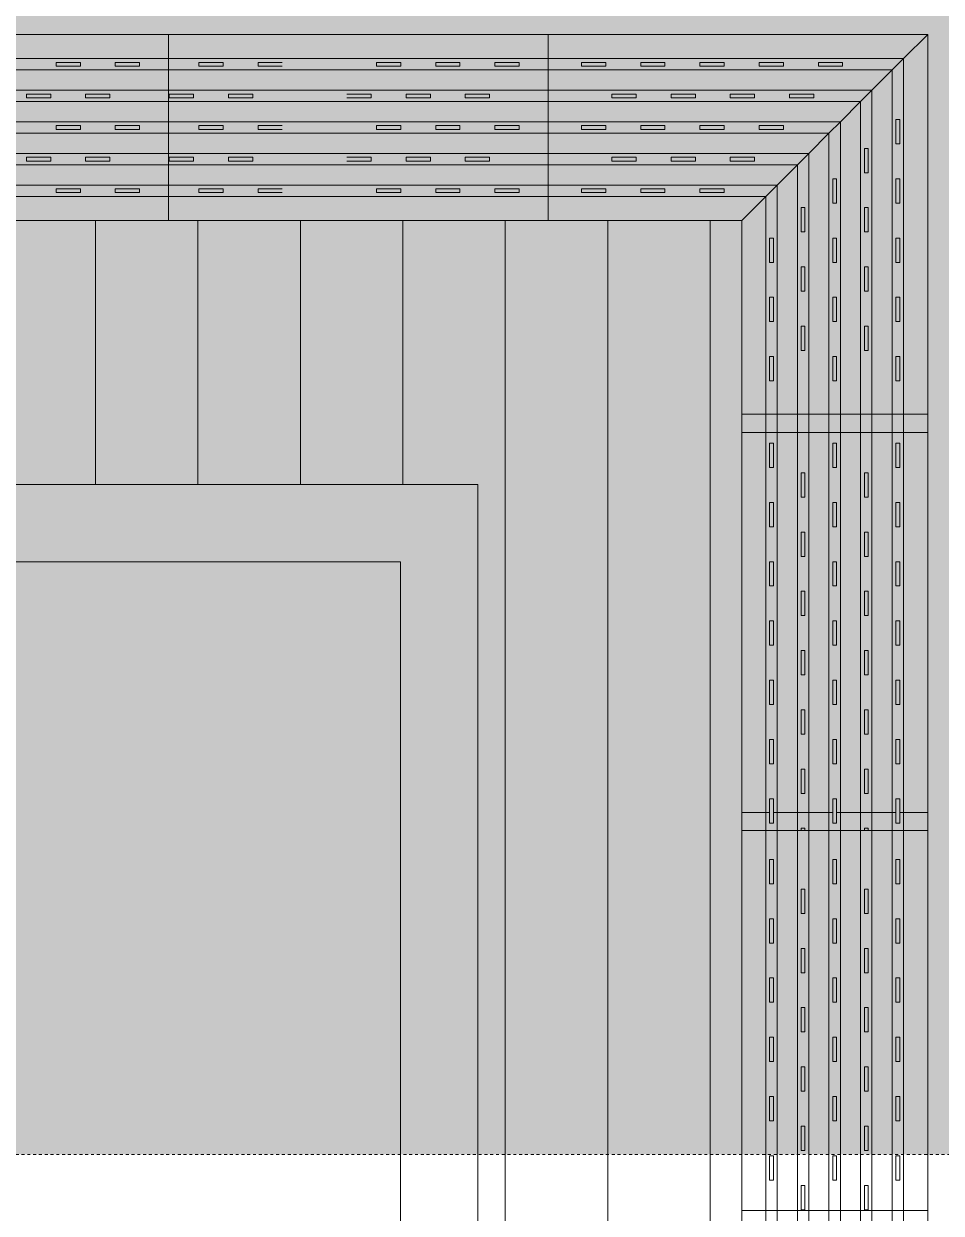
# Model space of a CAD drawing. Header units: inches. Extents: x 437 to 8681, y 26 to 3302.
# Drawn here: x 1688.1 to 1735.7, y 1129.1 to 1190.7 of the extents above; entities that cross this region are included whole.
import ezdxf

# ---------------------------------------------------------------- set-up
doc = ezdxf.new("R2010")
doc.units = ezdxf.units.IN
doc.header["$MEASUREMENT"] = 0
doc.linetypes.add('Dash', pattern=[0.6, 0.3, -0.3])
doc.layers.add('PLANTA BLANCA', color=7, linetype='Continuous', lineweight=0)
doc.layers.add('TEXTURE', color=8, linetype='Continuous', lineweight=0)

msp = doc.modelspace()

# ---------------------------------------------------------------- hatches: boundary and pattern name
at = {"layer": 'TEXTURE', "linetype": 'Continuous'}
h = msp.add_hatch(dxfattribs=at)
h.set_pattern_fill('AR-SAND', color=8, scale=10)
h.set_pattern_definition([(37.5, (-15110.019, -3326.685), (-0.629934, 19.268238), [0, -15.2, 0, -17, 0, -16.25]), (7.5, (-15110.02, -3326.685), (17.697767, 28.22146), [0, -8.2, 0, -13.7, 0, -5.25]), (327.5, (-15122.319, -3326.685), (31.141419, 0.05659), [0, -5, 0, -18, 0, -23.5]), (317.5, (-15122.32, -3326.685), (30.061266, 8.776756), [0, -2.5, 0, -11.8, 0, -13.5])])
h.paths.add_polyline_path([(1641.22944, 1761.86683), (1299.22944, 1761.86683), (1299.22944, 1887.59292), (1059.22944, 1887.59292), (1059.22944, 925.86683), (1363.22944, 925.86683), (1363.22944, 1307.86683), (1641.22944, 1307.86683), (1821.50336, 1307.86683), (1821.50336, 1168.15326), (1945.22944, 1168.15932), (1945.22944, 2144.12355), (1641.22944, 2144.12355)])
h.paths.add_polyline_path([(1363.22944, 1307.86683), (1399.22944, 1307.86683), (1399.22944, 925.86683), (1363.22944, 925.86683)], flags=17)
h.paths.add_polyline_path([(1593.22944, 1307.86683), (1653.22944, 1307.86683), (1653.22944, 1271.86683), (1821.50336, 1271.86683), (1821.50336, 1168.15326), (1945.22944, 1168.15932), (1945.22944, 1132.15326), (1593.22944, 1132.15326)], flags=17)
h = msp.add_hatch(dxfattribs=at)
h.set_pattern_fill('ANSI31', color=9, scale=42.5, angle=225)
h.set_pattern_definition([(270, (-8710.0197, -3326.6847), (5.3125, -9e-16), [])])
h.paths.add_polyline_path([(1445.99449, 781.1818), (1711.67953, 781.1818), (1711.67953, 790.86683), (1445.99449, 790.86683)])
h.paths.add_polyline_path([(1459.67953, 790.86683), (1445.99449, 790.86683), (1445.99449, 1180.55187), (1459.67953, 1180.55187)])
h.paths.add_polyline_path([(1711.67953, 1180.55187), (1725.36457, 1180.55187), (1725.36457, 781.1818), (1711.67953, 781.1818)])
h.paths.add_polyline_path([(1459.67953, 1180.55187), (1711.67953, 1180.55187), (1711.67953, 1166.86683), (1459.67953, 1166.86683)])

# ---------------------------------------------------------------- linework, layer by layer
at = {"layer": 'PLANTA BLANCA', "lineweight": 0}
for p, q in [((1675.95512, 1190.19754), (1695.64016, 1190.19754)), ((1695.64016, 1188.94557), (1695.64016, 1190.19754)), ((1695.64016, 1190.19754), (1715.3252, 1190.19754)), ((1695.64016, 1190.19754), (1695.64016, 1188.94557)), ((1715.3252, 1188.94557), (1715.3252, 1190.19754)), ((1715.3252, 1190.19754), (1735.01024, 1190.19754)), ((1735.01024, 1190.19754), (1735.01024, 771.53613)), ((1735.01024, 1190.19754), (1735.01024, 1170.5125)), ((1695.64016, 1188.94557), (1675.95512, 1188.94557)), ((1689.81339, 1188.55187), (1689.81339, 1188.74872)), ((1689.81339, 1188.74872), (1691.07323, 1188.74872)), ((1691.07323, 1188.55187), (1689.81339, 1188.55187)), ((1691.07323, 1188.74872), (1691.07323, 1188.55187)), ((1692.88425, 1188.55187), (1692.88425, 1188.74872)), ((1692.88425, 1188.74872), (1694.1441, 1188.74872)), ((1694.1441, 1188.55187), (1692.88425, 1188.55187)), ((1694.1441, 1188.74872), (1694.1441, 1188.55187)), ((1695.64016, 1188.35502), (1695.64016, 1188.94557)), ((1715.3252, 1188.94557), (1695.64016, 1188.94557)), ((1695.64016, 1188.94557), (1695.64016, 1188.35502)), ((1697.21496, 1188.55187), (1697.21496, 1188.74872)), ((1697.21496, 1188.74872), (1698.4748, 1188.74872)), ((1698.4748, 1188.55187), (1697.21496, 1188.55187)), ((1698.4748, 1188.74872), (1698.4748, 1188.55187)), ((1700.28583, 1188.55187), (1700.28583, 1188.74872)), ((1700.28583, 1188.74872), (1701.54567, 1188.74872)), ((1701.54567, 1188.55187), (1700.28583, 1188.55187)), ((1706.42756, 1188.55187), (1706.42756, 1188.74872)), ((1706.42756, 1188.74872), (1707.6874, 1188.74872)), ((1707.6874, 1188.55187), (1706.42756, 1188.55187)), ((1707.6874, 1188.74872), (1707.6874, 1188.55187)), ((1709.49843, 1188.55187), (1709.49843, 1188.74872)), ((1709.49843, 1188.74872), (1710.75827, 1188.74872)), ((1710.75827, 1188.55187), (1709.49843, 1188.55187)), ((1710.75827, 1188.74872), (1710.75827, 1188.55187)), ((1712.56929, 1188.55187), (1712.56929, 1188.74872)), ((1712.56929, 1188.74872), (1713.82913, 1188.74872)), ((1713.82913, 1188.55187), (1712.56929, 1188.55187)), ((1713.82913, 1188.74872), (1713.82913, 1188.55187)), ((1715.3252, 1188.35502), (1715.3252, 1188.94557)), ((1733.75827, 1188.94557), (1715.3252, 1188.94557)), ((1717.05748, 1188.74872), (1718.31732, 1188.74872)), ((1717.05748, 1188.55187), (1717.05748, 1188.74872)), ((1718.31732, 1188.55187), (1717.05748, 1188.55187)), ((1718.31732, 1188.74872), (1718.31732, 1188.55187)), ((1720.12835, 1188.74872), (1721.38819, 1188.74872)), ((1720.12835, 1188.55187), (1720.12835, 1188.74872)), ((1721.38819, 1188.55187), (1720.12835, 1188.55187)), ((1721.38819, 1188.74872), (1721.38819, 1188.55187)), ((1723.19921, 1188.74872), (1724.45906, 1188.74872)), ((1723.19921, 1188.55187), (1723.19921, 1188.74872)), ((1724.45906, 1188.55187), (1723.19921, 1188.55187)), ((1724.45906, 1188.74872), (1724.45906, 1188.55187)), ((1726.27008, 1188.74872), (1727.52992, 1188.74872)), ((1726.27008, 1188.55187), (1726.27008, 1188.74872)), ((1727.52992, 1188.55187), (1726.27008, 1188.55187)), ((1727.52992, 1188.74872), (1727.52992, 1188.55187)), ((1729.34095, 1188.74872), (1730.60079, 1188.74872)), ((1729.34095, 1188.55187), (1729.34095, 1188.74872)), ((1730.60079, 1188.55187), (1729.34095, 1188.55187)), ((1730.60079, 1188.74872), (1730.60079, 1188.55187)), ((1733.75827, 1188.94557), (1733.75827, 1170.5125)), ((1695.64016, 1188.35502), (1675.95512, 1188.35502)), ((1695.64016, 1187.30778), (1695.64016, 1188.35502)), ((1715.3252, 1188.35502), (1695.64016, 1188.35502)), ((1695.64016, 1188.35502), (1695.64016, 1187.30778)), ((1715.3252, 1187.30778), (1715.3252, 1188.35502)), ((1733.16772, 1188.35502), (1715.3252, 1188.35502)), ((1733.16772, 1170.5125), (1733.16772, 1188.35502)), ((1695.64016, 1187.30778), (1675.95512, 1187.30778)), ((1695.64016, 1186.71723), (1695.64016, 1187.30778)), ((1715.3252, 1187.30778), (1695.64016, 1187.30778)), ((1695.64016, 1187.30778), (1695.64016, 1186.71723)), ((1715.3252, 1186.71723), (1715.3252, 1187.30778)), ((1732.12047, 1187.30778), (1715.3252, 1187.30778)), ((1732.12047, 1187.30778), (1732.12047, 1170.5125)), ((1695.64016, 1186.71723), (1675.95512, 1186.71723)), ((1688.27795, 1186.91408), (1688.27795, 1187.11093)), ((1688.27795, 1187.11093), (1689.5378, 1187.11093)), ((1689.5378, 1186.91408), (1688.27795, 1186.91408)), ((1689.5378, 1187.11093), (1689.5378, 1186.91408)), ((1691.34882, 1186.91408), (1691.34882, 1187.11093)), ((1691.34882, 1187.11093), (1692.60866, 1187.11093)), ((1692.60866, 1186.91408), (1691.34882, 1186.91408)), ((1692.60866, 1187.11093), (1692.60866, 1186.91408)), ((1695.64016, 1185.66998), (1695.64016, 1186.71723)), ((1715.3252, 1186.71723), (1695.64016, 1186.71723)), ((1695.64016, 1186.71723), (1695.64016, 1185.66998)), ((1695.67953, 1186.91408), (1695.67953, 1187.11093)), ((1695.67953, 1187.11093), (1696.93937, 1187.11093)), ((1696.93937, 1186.91408), (1695.67953, 1186.91408)), ((1696.93937, 1187.11093), (1696.93937, 1186.91408)), ((1698.75039, 1186.91408), (1698.75039, 1187.11093)), ((1698.75039, 1187.11093), (1700.01024, 1187.11093)), ((1700.01024, 1186.91408), (1698.75039, 1186.91408)), ((1700.01024, 1187.11093), (1700.01024, 1186.91408)), ((1704.89213, 1187.11093), (1706.15197, 1187.11093)), ((1706.15197, 1186.91408), (1704.89213, 1186.91408)), ((1706.15197, 1187.11093), (1706.15197, 1186.91408)), ((1707.96299, 1186.91408), (1707.96299, 1187.11093)), ((1707.96299, 1187.11093), (1709.22284, 1187.11093)), ((1709.22284, 1186.91408), (1707.96299, 1186.91408)), ((1709.22284, 1187.11093), (1709.22284, 1186.91408)), ((1711.03386, 1186.91408), (1711.03386, 1187.11093)), ((1711.03386, 1187.11093), (1712.2937, 1187.11093)), ((1712.2937, 1186.91408), (1711.03386, 1186.91408)), ((1712.2937, 1187.11093), (1712.2937, 1186.91408)), ((1715.3252, 1185.66998), (1715.3252, 1186.71723)), ((1731.52992, 1186.71723), (1715.3252, 1186.71723)), ((1718.63228, 1187.11093), (1719.89213, 1187.11093)), ((1718.63228, 1186.91408), (1718.63228, 1187.11093)), ((1719.89213, 1186.91408), (1718.63228, 1186.91408)), ((1719.89213, 1187.11093), (1719.89213, 1186.91408)), ((1721.70315, 1187.11093), (1722.96299, 1187.11093)), ((1721.70315, 1186.91408), (1721.70315, 1187.11093)), ((1722.96299, 1186.91408), (1721.70315, 1186.91408)), ((1722.96299, 1187.11093), (1722.96299, 1186.91408)), ((1724.77402, 1187.11093), (1726.03386, 1187.11093)), ((1724.77402, 1186.91408), (1724.77402, 1187.11093)), ((1726.03386, 1186.91408), (1724.77402, 1186.91408)), ((1726.03386, 1187.11093), (1726.03386, 1186.91408)), ((1727.84488, 1187.11093), (1729.10473, 1187.11093)), ((1727.84488, 1186.91408), (1727.84488, 1187.11093)), ((1729.10473, 1186.91408), (1727.84488, 1186.91408)), ((1729.10473, 1187.11093), (1729.10473, 1186.91408)), ((1731.52992, 1170.5125), (1731.52992, 1186.71723)), ((1695.64016, 1185.66998), (1675.95512, 1185.66998)), ((1689.81339, 1185.27628), (1689.81339, 1185.47313)), ((1689.81339, 1185.47313), (1691.07323, 1185.47313)), ((1691.07323, 1185.47313), (1691.07323, 1185.27628)), ((1692.88425, 1185.27628), (1692.88425, 1185.47313)), ((1692.88425, 1185.47313), (1694.1441, 1185.47313)), ((1694.1441, 1185.47313), (1694.1441, 1185.27628)), ((1695.64016, 1185.07943), (1695.64016, 1185.66998)), ((1715.3252, 1185.66998), (1695.64016, 1185.66998)), ((1695.64016, 1185.66998), (1695.64016, 1185.07943)), ((1697.21496, 1185.27628), (1697.21496, 1185.47313)), ((1697.21496, 1185.47313), (1698.4748, 1185.47313)), ((1698.4748, 1185.47313), (1698.4748, 1185.27628)), ((1700.28583, 1185.27628), (1700.28583, 1185.47313)), ((1700.28583, 1185.47313), (1701.54567, 1185.47313)), ((1706.42756, 1185.27628), (1706.42756, 1185.47313)), ((1706.42756, 1185.47313), (1707.6874, 1185.47313)), ((1707.6874, 1185.47313), (1707.6874, 1185.27628)), ((1709.49843, 1185.27628), (1709.49843, 1185.47313)), ((1709.49843, 1185.47313), (1710.75827, 1185.47313)), ((1710.75827, 1185.47313), (1710.75827, 1185.27628)), ((1712.56929, 1185.27628), (1712.56929, 1185.47313)), ((1712.56929, 1185.47313), (1713.82913, 1185.47313)), ((1713.82913, 1185.47313), (1713.82913, 1185.27628)), ((1715.3252, 1185.07943), (1715.3252, 1185.66998)), ((1730.48268, 1185.66998), (1715.3252, 1185.66998)), ((1717.05748, 1185.47313), (1718.31732, 1185.47313)), ((1717.05748, 1185.27628), (1717.05748, 1185.47313)), ((1718.31732, 1185.47313), (1718.31732, 1185.27628)), ((1720.12835, 1185.47313), (1721.38819, 1185.47313)), ((1720.12835, 1185.27628), (1720.12835, 1185.47313)), ((1721.38819, 1185.47313), (1721.38819, 1185.27628)), ((1723.19921, 1185.47313), (1724.45906, 1185.47313)), ((1723.19921, 1185.27628), (1723.19921, 1185.47313)), ((1724.45906, 1185.47313), (1724.45906, 1185.27628)), ((1726.27008, 1185.47313), (1727.52992, 1185.47313)), ((1726.27008, 1185.27628), (1726.27008, 1185.47313)), ((1727.52992, 1185.47313), (1727.52992, 1185.27628)), ((1730.48268, 1185.66998), (1730.48268, 1170.5125)), ((1733.36457, 1185.78809), (1733.56142, 1185.78809)), ((1733.36457, 1184.52825), (1733.36457, 1185.78809)), ((1733.56142, 1185.78809), (1733.56142, 1184.52825)), ((1695.64016, 1185.07943), (1675.95512, 1185.07943)), ((1691.07323, 1185.27628), (1689.81339, 1185.27628)), ((1694.1441, 1185.27628), (1692.88425, 1185.27628)), ((1695.64016, 1184.03219), (1695.64016, 1185.07943)), ((1715.3252, 1185.07943), (1695.64016, 1185.07943)), ((1695.64016, 1185.07943), (1695.64016, 1184.03219)), ((1698.4748, 1185.27628), (1697.21496, 1185.27628)), ((1701.54567, 1185.27628), (1700.28583, 1185.27628)), ((1707.6874, 1185.27628), (1706.42756, 1185.27628)), ((1710.75827, 1185.27628), (1709.49843, 1185.27628)), ((1713.82913, 1185.27628), (1712.56929, 1185.27628)), ((1715.3252, 1184.03219), (1715.3252, 1185.07943)), ((1729.89213, 1185.07943), (1715.3252, 1185.07943)), ((1718.31732, 1185.27628), (1717.05748, 1185.27628)), ((1721.38819, 1185.27628), (1720.12835, 1185.27628)), ((1724.45906, 1185.27628), (1723.19921, 1185.27628)), ((1727.52992, 1185.27628), (1726.27008, 1185.27628)), ((1729.89213, 1170.5125), (1729.89213, 1185.07943)), ((1731.72677, 1184.29203), (1731.92362, 1184.29203)), ((1731.72677, 1183.03219), (1731.72677, 1184.29203)), ((1731.92362, 1184.29203), (1731.92362, 1183.03219)), ((1733.56142, 1184.52825), (1733.36457, 1184.52825)), ((1695.64016, 1184.03219), (1675.95512, 1184.03219)), ((1688.27795, 1183.63849), (1688.27795, 1183.83534)), ((1688.27795, 1183.83534), (1689.5378, 1183.83534)), ((1689.5378, 1183.63849), (1688.27795, 1183.63849)), ((1689.5378, 1183.83534), (1689.5378, 1183.63849)), ((1691.34882, 1183.63849), (1691.34882, 1183.83534)), ((1691.34882, 1183.83534), (1692.60866, 1183.83534)), ((1692.60866, 1183.63849), (1691.34882, 1183.63849)), ((1692.60866, 1183.83534), (1692.60866, 1183.63849)), ((1695.64016, 1183.44164), (1695.64016, 1184.03219)), ((1715.3252, 1184.03219), (1695.64016, 1184.03219)), ((1695.64016, 1184.03219), (1695.64016, 1183.44164)), ((1695.67953, 1183.63849), (1695.67953, 1183.83534)), ((1695.67953, 1183.83534), (1696.93937, 1183.83534)), ((1696.93937, 1183.63849), (1695.67953, 1183.63849)), ((1696.93937, 1183.83534), (1696.93937, 1183.63849)), ((1698.75039, 1183.63849), (1698.75039, 1183.83534)), ((1698.75039, 1183.83534), (1700.01024, 1183.83534)), ((1700.01024, 1183.63849), (1698.75039, 1183.63849)), ((1700.01024, 1183.83534), (1700.01024, 1183.63849)), ((1704.89213, 1183.83534), (1706.15197, 1183.83534)), ((1706.15197, 1183.63849), (1704.89213, 1183.63849)), ((1706.15197, 1183.83534), (1706.15197, 1183.63849)), ((1707.96299, 1183.63849), (1707.96299, 1183.83534)), ((1707.96299, 1183.83534), (1709.22284, 1183.83534)), ((1709.22284, 1183.63849), (1707.96299, 1183.63849)), ((1709.22284, 1183.83534), (1709.22284, 1183.63849)), ((1711.03386, 1183.63849), (1711.03386, 1183.83534)), ((1711.03386, 1183.83534), (1712.2937, 1183.83534)), ((1712.2937, 1183.63849), (1711.03386, 1183.63849)), ((1712.2937, 1183.83534), (1712.2937, 1183.63849)), ((1715.3252, 1183.44164), (1715.3252, 1184.03219)), ((1728.84488, 1184.03219), (1715.3252, 1184.03219)), ((1718.63228, 1183.83534), (1719.89213, 1183.83534)), ((1718.63228, 1183.63849), (1718.63228, 1183.83534)), ((1719.89213, 1183.63849), (1718.63228, 1183.63849)), ((1719.89213, 1183.83534), (1719.89213, 1183.63849)), ((1721.70315, 1183.83534), (1722.96299, 1183.83534)), ((1721.70315, 1183.63849), (1721.70315, 1183.83534)), ((1722.96299, 1183.63849), (1721.70315, 1183.63849)), ((1722.96299, 1183.83534), (1722.96299, 1183.63849)), ((1724.77402, 1183.83534), (1726.03386, 1183.83534)), ((1724.77402, 1183.63849), (1724.77402, 1183.83534)), ((1726.03386, 1183.63849), (1724.77402, 1183.63849)), ((1726.03386, 1183.83534), (1726.03386, 1183.63849)), ((1728.84488, 1184.03219), (1728.84488, 1170.5125)), ((1695.64016, 1183.44164), (1675.95512, 1183.44164)), ((1695.64016, 1182.39439), (1695.64016, 1183.44164)), ((1715.3252, 1183.44164), (1695.64016, 1183.44164)), ((1695.64016, 1183.44164), (1695.64016, 1182.39439)), ((1715.3252, 1182.39439), (1715.3252, 1183.44164)), ((1728.25433, 1183.44164), (1715.3252, 1183.44164)), ((1728.25433, 1170.5125), (1728.25433, 1183.44164)), ((1731.92362, 1183.03219), (1731.72677, 1183.03219)), ((1695.64016, 1182.39439), (1675.95512, 1182.39439)), ((1695.64016, 1181.80384), (1695.64016, 1182.39439)), ((1715.3252, 1182.39439), (1695.64016, 1182.39439)), ((1695.64016, 1182.39439), (1695.64016, 1181.80384)), ((1715.3252, 1181.80384), (1715.3252, 1182.39439)), ((1727.20709, 1182.39439), (1715.3252, 1182.39439)), ((1727.20709, 1182.39439), (1727.20709, 1170.5125)), ((1730.08898, 1182.71723), (1730.28583, 1182.71723)), ((1730.08898, 1181.45739), (1730.08898, 1182.71723)), ((1730.28583, 1182.71723), (1730.28583, 1181.45739)), ((1733.36457, 1182.71723), (1733.56142, 1182.71723)), ((1733.36457, 1181.45739), (1733.36457, 1182.71723)), ((1733.56142, 1182.71723), (1733.56142, 1181.45739)), ((1695.64016, 1181.80384), (1675.95512, 1181.80384)), ((1689.81339, 1182.00069), (1689.81339, 1182.19754)), ((1689.81339, 1182.19754), (1691.07323, 1182.19754)), ((1691.07323, 1182.00069), (1689.81339, 1182.00069)), ((1691.07323, 1182.19754), (1691.07323, 1182.00069)), ((1692.88425, 1182.00069), (1692.88425, 1182.19754)), ((1692.88425, 1182.19754), (1694.1441, 1182.19754)), ((1694.1441, 1182.00069), (1692.88425, 1182.00069)), ((1694.1441, 1182.19754), (1694.1441, 1182.00069)), ((1695.64016, 1180.55187), (1695.64016, 1181.80384)), ((1715.3252, 1181.80384), (1695.64016, 1181.80384)), ((1695.64016, 1181.80384), (1695.64016, 1180.55187)), ((1697.21496, 1182.00069), (1697.21496, 1182.19754)), ((1697.21496, 1182.19754), (1698.4748, 1182.19754)), ((1698.4748, 1182.00069), (1697.21496, 1182.00069)), ((1698.4748, 1182.19754), (1698.4748, 1182.00069)), ((1700.28583, 1182.00069), (1700.28583, 1182.19754)), ((1700.28583, 1182.19754), (1701.54567, 1182.19754)), ((1701.54567, 1182.00069), (1700.28583, 1182.00069)), ((1706.42756, 1182.00069), (1706.42756, 1182.19754)), ((1706.42756, 1182.19754), (1707.6874, 1182.19754)), ((1707.6874, 1182.00069), (1706.42756, 1182.00069)), ((1707.6874, 1182.19754), (1707.6874, 1182.00069)), ((1709.49843, 1182.00069), (1709.49843, 1182.19754)), ((1709.49843, 1182.19754), (1710.75827, 1182.19754)), ((1710.75827, 1182.00069), (1709.49843, 1182.00069)), ((1710.75827, 1182.19754), (1710.75827, 1182.00069)), ((1712.56929, 1182.00069), (1712.56929, 1182.19754)), ((1712.56929, 1182.19754), (1713.82913, 1182.19754)), ((1713.82913, 1182.00069), (1712.56929, 1182.00069)), ((1713.82913, 1182.19754), (1713.82913, 1182.00069)), ((1715.3252, 1180.55187), (1715.3252, 1181.80384)), ((1726.61654, 1181.80384), (1715.3252, 1181.80384)), ((1717.05748, 1182.19754), (1718.31732, 1182.19754)), ((1717.05748, 1182.00069), (1717.05748, 1182.19754)), ((1718.31732, 1182.00069), (1717.05748, 1182.00069)), ((1718.31732, 1182.19754), (1718.31732, 1182.00069)), ((1720.12835, 1182.19754), (1721.38819, 1182.19754)), ((1720.12835, 1182.00069), (1720.12835, 1182.19754)), ((1721.38819, 1182.00069), (1720.12835, 1182.00069)), ((1721.38819, 1182.19754), (1721.38819, 1182.00069)), ((1723.19921, 1182.19754), (1724.45906, 1182.19754)), ((1723.19921, 1182.00069), (1723.19921, 1182.19754)), ((1724.45906, 1182.00069), (1723.19921, 1182.00069)), ((1724.45906, 1182.19754), (1724.45906, 1182.00069)), ((1726.61654, 1170.5125), (1726.61654, 1181.80384)), ((1728.45118, 1181.22117), (1728.64803, 1181.22117)), ((1728.45118, 1179.96132), (1728.45118, 1181.22117)), ((1728.64803, 1181.22117), (1728.64803, 1179.96132)), ((1730.28583, 1181.45739), (1730.08898, 1181.45739)), ((1731.72677, 1181.22117), (1731.92362, 1181.22117)), ((1731.72677, 1179.96132), (1731.72677, 1181.22117)), ((1731.92362, 1181.22117), (1731.92362, 1179.96132)), ((1733.56142, 1181.45739), (1733.36457, 1181.45739)), ((1695.64016, 1180.55187), (1675.95512, 1180.55187)), ((1715.3252, 1180.55187), (1695.64016, 1180.55187)), ((1725.36457, 1180.55187), (1715.3252, 1180.55187)), ((1725.36457, 781.1818), (1725.36457, 1180.55187)), ((1725.36457, 1180.55187), (1725.36457, 1170.5125)), ((1728.64803, 1179.96132), (1728.45118, 1179.96132)), ((1731.92362, 1179.96132), (1731.72677, 1179.96132)), ((1726.81339, 1179.64636), (1727.01024, 1179.64636)), ((1726.81339, 1178.38652), (1726.81339, 1179.64636)), ((1727.01024, 1179.64636), (1727.01024, 1178.38652)), ((1730.08898, 1179.64636), (1730.28583, 1179.64636)), ((1730.08898, 1178.38652), (1730.08898, 1179.64636)), ((1730.28583, 1179.64636), (1730.28583, 1178.38652)), ((1733.36457, 1179.64636), (1733.56142, 1179.64636)), ((1733.36457, 1178.38652), (1733.36457, 1179.64636)), ((1733.56142, 1179.64636), (1733.56142, 1178.38652)), ((1727.01024, 1178.38652), (1726.81339, 1178.38652)), ((1728.45118, 1178.1503), (1728.64803, 1178.1503)), ((1728.45118, 1176.89046), (1728.45118, 1178.1503)), ((1728.64803, 1178.1503), (1728.64803, 1176.89046)), ((1730.28583, 1178.38652), (1730.08898, 1178.38652)), ((1731.72677, 1178.1503), (1731.92362, 1178.1503)), ((1731.72677, 1176.89046), (1731.72677, 1178.1503)), ((1731.92362, 1178.1503), (1731.92362, 1176.89046)), ((1733.56142, 1178.38652), (1733.36457, 1178.38652)), ((1728.64803, 1176.89046), (1728.45118, 1176.89046)), ((1731.92362, 1176.89046), (1731.72677, 1176.89046)), ((1726.81339, 1176.5755), (1727.01024, 1176.5755)), ((1726.81339, 1175.31565), (1726.81339, 1176.5755)), ((1727.01024, 1176.5755), (1727.01024, 1175.31565)), ((1730.08898, 1176.5755), (1730.28583, 1176.5755)), ((1730.08898, 1175.31565), (1730.08898, 1176.5755)), ((1730.28583, 1176.5755), (1730.28583, 1175.31565)), ((1733.36457, 1176.5755), (1733.56142, 1176.5755)), ((1733.36457, 1175.31565), (1733.36457, 1176.5755)), ((1733.56142, 1176.5755), (1733.56142, 1175.31565)), ((1727.01024, 1175.31565), (1726.81339, 1175.31565)), ((1728.45118, 1175.07943), (1728.64803, 1175.07943)), ((1728.45118, 1173.81959), (1728.45118, 1175.07943)), ((1728.64803, 1175.07943), (1728.64803, 1173.81959)), ((1730.28583, 1175.31565), (1730.08898, 1175.31565)), ((1731.72677, 1175.07943), (1731.92362, 1175.07943)), ((1731.72677, 1173.81959), (1731.72677, 1175.07943)), ((1731.92362, 1175.07943), (1731.92362, 1173.81959)), ((1733.56142, 1175.31565), (1733.36457, 1175.31565)), ((1728.64803, 1173.81959), (1728.45118, 1173.81959)), ((1731.92362, 1173.81959), (1731.72677, 1173.81959)), ((1726.81339, 1173.50463), (1727.01024, 1173.50463)), ((1726.81339, 1172.24479), (1726.81339, 1173.50463)), ((1727.01024, 1173.50463), (1727.01024, 1172.24479)), ((1730.08898, 1173.50463), (1730.28583, 1173.50463)), ((1730.08898, 1172.24479), (1730.08898, 1173.50463)), ((1730.28583, 1173.50463), (1730.28583, 1172.24479)), ((1733.36457, 1173.50463), (1733.56142, 1173.50463)), ((1733.36457, 1172.24479), (1733.36457, 1173.50463)), ((1733.56142, 1173.50463), (1733.56142, 1172.24479)), ((1727.01024, 1172.24479), (1726.81339, 1172.24479)), ((1730.28583, 1172.24479), (1730.08898, 1172.24479)), ((1733.56142, 1172.24479), (1733.36457, 1172.24479)), ((1726.61654, 1170.5125), (1725.36457, 1170.5125)), ((1725.36457, 1170.5125), (1726.61654, 1170.5125)), ((1725.36457, 1148.9377), (1725.36457, 1170.5125)), ((1727.20709, 1170.5125), (1726.61654, 1170.5125)), ((1726.61654, 1170.5125), (1727.20709, 1170.5125)), ((1726.61654, 1170.5125), (1726.61654, 1148.9377)), ((1728.25433, 1170.5125), (1727.20709, 1170.5125)), ((1727.20709, 1170.5125), (1728.25433, 1170.5125)), ((1727.20709, 1170.5125), (1727.20709, 1148.9377)), ((1728.84488, 1170.5125), (1728.25433, 1170.5125)), ((1728.25433, 1170.5125), (1728.84488, 1170.5125)), ((1728.25433, 1170.5125), (1728.25433, 1148.9377)), ((1729.89213, 1170.5125), (1728.84488, 1170.5125)), ((1728.84488, 1170.5125), (1729.89213, 1170.5125)), ((1728.84488, 1170.5125), (1728.84488, 1148.9377)), ((1730.48268, 1170.5125), (1729.89213, 1170.5125)), ((1729.89213, 1170.5125), (1730.48268, 1170.5125)), ((1729.89213, 1170.5125), (1729.89213, 1148.9377)), ((1731.52992, 1170.5125), (1730.48268, 1170.5125)), ((1730.48268, 1170.5125), (1731.52992, 1170.5125)), ((1730.48268, 1170.5125), (1730.48268, 1148.9377)), ((1732.12047, 1170.5125), (1731.52992, 1170.5125)), ((1731.52992, 1170.5125), (1732.12047, 1170.5125)), ((1731.52992, 1170.5125), (1731.52992, 1148.9377)), ((1733.16772, 1170.5125), (1732.12047, 1170.5125)), ((1732.12047, 1170.5125), (1733.16772, 1170.5125)), ((1732.12047, 1170.5125), (1732.12047, 1148.9377)), ((1733.75827, 1170.5125), (1733.16772, 1170.5125)), ((1733.16772, 1170.5125), (1733.75827, 1170.5125)), ((1733.16772, 1170.5125), (1733.16772, 1148.9377)), ((1735.01024, 1170.5125), (1733.75827, 1170.5125)), ((1733.75827, 1170.5125), (1735.01024, 1170.5125)), ((1733.75827, 1170.5125), (1733.75827, 1148.9377)), ((1735.01024, 1170.5125), (1735.01024, 1148.9377)), ((1726.81339, 1167.7566), (1726.81339, 1169.01644)), ((1726.81339, 1169.01644), (1727.01024, 1169.01644)), ((1727.01024, 1169.01644), (1727.01024, 1167.7566)), ((1730.08898, 1167.7566), (1730.08898, 1169.01644)), ((1730.08898, 1169.01644), (1730.28583, 1169.01644)), ((1730.28583, 1169.01644), (1730.28583, 1167.7566)), ((1733.36457, 1167.7566), (1733.36457, 1169.01644)), ((1733.36457, 1169.01644), (1733.56142, 1169.01644)), ((1733.56142, 1169.01644), (1733.56142, 1167.7566)), ((1727.01024, 1167.7566), (1726.81339, 1167.7566)), ((1728.45118, 1166.22117), (1728.45118, 1167.48101)), ((1728.45118, 1167.48101), (1728.64803, 1167.48101)), ((1728.64803, 1167.48101), (1728.64803, 1166.22117)), ((1730.28583, 1167.7566), (1730.08898, 1167.7566)), ((1731.72677, 1166.22117), (1731.72677, 1167.48101)), ((1731.72677, 1167.48101), (1731.92362, 1167.48101)), ((1731.92362, 1167.48101), (1731.92362, 1166.22117)), ((1733.56142, 1167.7566), (1733.36457, 1167.7566)), ((1711.67953, 1166.86683), (1459.67953, 1166.86683)), ((1711.67953, 790.86683), (1711.67953, 1166.86683)), ((1728.64803, 1166.22117), (1728.45118, 1166.22117)), ((1731.92362, 1166.22117), (1731.72677, 1166.22117)), ((1726.81339, 1164.68573), (1726.81339, 1165.94557)), ((1726.81339, 1165.94557), (1727.01024, 1165.94557)), ((1727.01024, 1165.94557), (1727.01024, 1164.68573)), ((1730.08898, 1164.68573), (1730.08898, 1165.94557)), ((1730.08898, 1165.94557), (1730.28583, 1165.94557)), ((1730.28583, 1165.94557), (1730.28583, 1164.68573)), ((1733.36457, 1164.68573), (1733.36457, 1165.94557)), ((1733.36457, 1165.94557), (1733.56142, 1165.94557)), ((1733.56142, 1165.94557), (1733.56142, 1164.68573)), ((1727.01024, 1164.68573), (1726.81339, 1164.68573)), ((1728.45118, 1163.1503), (1728.45118, 1164.41014)), ((1728.45118, 1164.41014), (1728.64803, 1164.41014)), ((1728.64803, 1164.41014), (1728.64803, 1163.1503)), ((1730.28583, 1164.68573), (1730.08898, 1164.68573)), ((1731.72677, 1163.1503), (1731.72677, 1164.41014)), ((1731.72677, 1164.41014), (1731.92362, 1164.41014)), ((1731.92362, 1164.41014), (1731.92362, 1163.1503)), ((1733.56142, 1164.68573), (1733.36457, 1164.68573)), ((1728.64803, 1163.1503), (1728.45118, 1163.1503)), ((1731.92362, 1163.1503), (1731.72677, 1163.1503)), ((1707.67953, 1162.86683), (1463.67953, 1162.86683)), ((1707.67953, 794.86683), (1707.67953, 1162.86683)), ((1726.81339, 1161.61487), (1726.81339, 1162.87471)), ((1726.81339, 1162.87471), (1727.01024, 1162.87471)), ((1727.01024, 1162.87471), (1727.01024, 1161.61487)), ((1730.08898, 1161.61487), (1730.08898, 1162.87471)), ((1730.08898, 1162.87471), (1730.28583, 1162.87471)), ((1730.28583, 1162.87471), (1730.28583, 1161.61487)), ((1733.36457, 1161.61487), (1733.36457, 1162.87471)), ((1733.36457, 1162.87471), (1733.56142, 1162.87471)), ((1733.56142, 1162.87471), (1733.56142, 1161.61487)), ((1727.01024, 1161.61487), (1726.81339, 1161.61487)), ((1728.45118, 1160.07943), (1728.45118, 1161.33928)), ((1728.45118, 1161.33928), (1728.64803, 1161.33928)), ((1728.64803, 1161.33928), (1728.64803, 1160.07943)), ((1730.28583, 1161.61487), (1730.08898, 1161.61487)), ((1731.72677, 1160.07943), (1731.72677, 1161.33928)), ((1731.72677, 1161.33928), (1731.92362, 1161.33928)), ((1731.92362, 1161.33928), (1731.92362, 1160.07943)), ((1733.56142, 1161.61487), (1733.36457, 1161.61487)), ((1728.64803, 1160.07943), (1728.45118, 1160.07943)), ((1731.92362, 1160.07943), (1731.72677, 1160.07943)), ((1726.81339, 1158.544), (1726.81339, 1159.80384)), ((1726.81339, 1159.80384), (1727.01024, 1159.80384)), ((1727.01024, 1159.80384), (1727.01024, 1158.544)), ((1730.08898, 1158.544), (1730.08898, 1159.80384)), ((1730.08898, 1159.80384), (1730.28583, 1159.80384)), ((1730.28583, 1159.80384), (1730.28583, 1158.544)), ((1733.36457, 1158.544), (1733.36457, 1159.80384)), ((1733.36457, 1159.80384), (1733.56142, 1159.80384)), ((1733.56142, 1159.80384), (1733.56142, 1158.544)), ((1727.01024, 1158.544), (1726.81339, 1158.544)), ((1728.45118, 1157.00857), (1728.45118, 1158.26841)), ((1728.45118, 1158.26841), (1728.64803, 1158.26841)), ((1728.64803, 1158.26841), (1728.64803, 1157.00857)), ((1730.28583, 1158.544), (1730.08898, 1158.544)), ((1731.72677, 1157.00857), (1731.72677, 1158.26841)), ((1731.72677, 1158.26841), (1731.92362, 1158.26841)), ((1731.92362, 1158.26841), (1731.92362, 1157.00857)), ((1733.56142, 1158.544), (1733.36457, 1158.544)), ((1728.64803, 1157.00857), (1728.45118, 1157.00857)), ((1731.92362, 1157.00857), (1731.72677, 1157.00857)), ((1726.81339, 1155.47313), (1726.81339, 1156.73298)), ((1726.81339, 1156.73298), (1727.01024, 1156.73298)), ((1727.01024, 1156.73298), (1727.01024, 1155.47313)), ((1730.08898, 1155.47313), (1730.08898, 1156.73298)), ((1730.08898, 1156.73298), (1730.28583, 1156.73298)), ((1730.28583, 1156.73298), (1730.28583, 1155.47313)), ((1733.36457, 1155.47313), (1733.36457, 1156.73298)), ((1733.36457, 1156.73298), (1733.56142, 1156.73298)), ((1733.56142, 1156.73298), (1733.56142, 1155.47313)), ((1727.01024, 1155.47313), (1726.81339, 1155.47313)), ((1728.45118, 1153.9377), (1728.45118, 1155.19754)), ((1728.45118, 1155.19754), (1728.64803, 1155.19754)), ((1728.64803, 1155.19754), (1728.64803, 1153.9377)), ((1730.28583, 1155.47313), (1730.08898, 1155.47313)), ((1731.72677, 1153.9377), (1731.72677, 1155.19754)), ((1731.72677, 1155.19754), (1731.92362, 1155.19754)), ((1731.92362, 1155.19754), (1731.92362, 1153.9377)), ((1733.56142, 1155.47313), (1733.36457, 1155.47313)), ((1728.64803, 1153.9377), (1728.45118, 1153.9377)), ((1731.92362, 1153.9377), (1731.72677, 1153.9377)), ((1726.81339, 1152.40227), (1726.81339, 1153.66211)), ((1726.81339, 1153.66211), (1727.01024, 1153.66211)), ((1727.01024, 1153.66211), (1727.01024, 1152.40227)), ((1730.08898, 1152.40227), (1730.08898, 1153.66211)), ((1730.08898, 1153.66211), (1730.28583, 1153.66211)), ((1730.28583, 1153.66211), (1730.28583, 1152.40227)), ((1733.36457, 1152.40227), (1733.36457, 1153.66211)), ((1733.36457, 1153.66211), (1733.56142, 1153.66211)), ((1733.56142, 1153.66211), (1733.56142, 1152.40227)), ((1727.01024, 1152.40227), (1726.81339, 1152.40227)), ((1728.45118, 1150.86683), (1728.45118, 1152.12668)), ((1728.45118, 1152.12668), (1728.64803, 1152.12668)), ((1728.64803, 1152.12668), (1728.64803, 1150.86683)), ((1730.28583, 1152.40227), (1730.08898, 1152.40227)), ((1731.72677, 1150.86683), (1731.72677, 1152.12668)), ((1731.72677, 1152.12668), (1731.92362, 1152.12668)), ((1731.92362, 1152.12668), (1731.92362, 1150.86683)), ((1733.56142, 1152.40227), (1733.36457, 1152.40227)), ((1728.64803, 1150.86683), (1728.45118, 1150.86683)), ((1731.92362, 1150.86683), (1731.72677, 1150.86683)), ((1726.81339, 1149.3314), (1726.81339, 1150.59124)), ((1726.81339, 1150.59124), (1727.01024, 1150.59124)), ((1727.01024, 1150.59124), (1727.01024, 1149.3314)), ((1730.08898, 1149.3314), (1730.08898, 1150.59124)), ((1730.08898, 1150.59124), (1730.28583, 1150.59124)), ((1730.28583, 1150.59124), (1730.28583, 1149.3314)), ((1733.36457, 1149.3314), (1733.36457, 1150.59124)), ((1733.36457, 1150.59124), (1733.56142, 1150.59124)), ((1733.56142, 1150.59124), (1733.56142, 1149.3314)), ((1727.01024, 1149.3314), (1726.81339, 1149.3314)), ((1728.45118, 1148.9377), (1728.45118, 1149.05581)), ((1728.45118, 1149.05581), (1728.64803, 1149.05581)), ((1728.64803, 1149.05581), (1728.64803, 1148.9377)), ((1730.28583, 1149.3314), (1730.08898, 1149.3314)), ((1731.72677, 1148.9377), (1731.72677, 1149.05581)), ((1731.72677, 1149.05581), (1731.92362, 1149.05581)), ((1731.92362, 1149.05581), (1731.92362, 1148.9377)), ((1733.56142, 1149.3314), (1733.36457, 1149.3314)), ((1725.36457, 1148.9377), (1726.61654, 1148.9377)), ((1725.36457, 1129.25266), (1725.36457, 1148.9377)), ((1726.61654, 1148.9377), (1725.36457, 1148.9377)), ((1726.61654, 1148.9377), (1727.20709, 1148.9377)), ((1726.61654, 1148.9377), (1726.61654, 1129.25266)), ((1727.20709, 1148.9377), (1726.61654, 1148.9377)), ((1727.20709, 1148.9377), (1728.25433, 1148.9377)), ((1727.20709, 1148.9377), (1727.20709, 1129.25266)), ((1728.25433, 1148.9377), (1727.20709, 1148.9377)), ((1728.25433, 1148.9377), (1728.84488, 1148.9377)), ((1728.25433, 1148.9377), (1728.25433, 1129.25266)), ((1728.45118, 1148.9377), (1728.25433, 1148.9377)), ((1728.84488, 1148.9377), (1728.64803, 1148.9377)), ((1728.84488, 1148.9377), (1729.89213, 1148.9377)), ((1728.84488, 1148.9377), (1728.84488, 1129.25266)), ((1729.89213, 1148.9377), (1728.84488, 1148.9377)), ((1729.89213, 1148.9377), (1730.48268, 1148.9377)), ((1729.89213, 1148.9377), (1729.89213, 1129.25266)), ((1730.48268, 1148.9377), (1729.89213, 1148.9377)), ((1730.48268, 1148.9377), (1731.52992, 1148.9377)), ((1730.48268, 1148.9377), (1730.48268, 1129.25266)), ((1731.52992, 1148.9377), (1730.48268, 1148.9377)), ((1731.52992, 1148.9377), (1732.12047, 1148.9377)), ((1731.52992, 1148.9377), (1731.52992, 1129.25266)), ((1731.72677, 1148.9377), (1731.52992, 1148.9377)), ((1732.12047, 1148.9377), (1731.92362, 1148.9377)), ((1732.12047, 1148.9377), (1733.16772, 1148.9377)), ((1732.12047, 1148.9377), (1732.12047, 1129.25266)), ((1733.16772, 1148.9377), (1732.12047, 1148.9377)), ((1733.16772, 1148.9377), (1733.75827, 1148.9377)), ((1733.16772, 1148.9377), (1733.16772, 1129.25266)), ((1733.75827, 1148.9377), (1733.16772, 1148.9377)), ((1733.75827, 1148.9377), (1735.01024, 1148.9377)), ((1733.75827, 1148.9377), (1733.75827, 1129.25266)), ((1735.01024, 1148.9377), (1733.75827, 1148.9377)), ((1735.01024, 1148.9377), (1735.01024, 1129.25266)), ((1726.81339, 1146.1818), (1726.81339, 1147.44164)), ((1726.81339, 1147.44164), (1727.01024, 1147.44164)), ((1727.01024, 1147.44164), (1727.01024, 1146.1818)), ((1730.08898, 1146.1818), (1730.08898, 1147.44164)), ((1730.08898, 1147.44164), (1730.28583, 1147.44164)), ((1730.28583, 1147.44164), (1730.28583, 1146.1818)), ((1733.36457, 1146.1818), (1733.36457, 1147.44164)), ((1733.36457, 1147.44164), (1733.56142, 1147.44164)), ((1733.56142, 1147.44164), (1733.56142, 1146.1818)), ((1727.01024, 1146.1818), (1726.81339, 1146.1818)), ((1728.45118, 1144.64636), (1728.45118, 1145.9062)), ((1728.45118, 1145.9062), (1728.64803, 1145.9062)), ((1728.64803, 1145.9062), (1728.64803, 1144.64636)), ((1730.28583, 1146.1818), (1730.08898, 1146.1818)), ((1731.72677, 1144.64636), (1731.72677, 1145.9062)), ((1731.72677, 1145.9062), (1731.92362, 1145.9062)), ((1731.92362, 1145.9062), (1731.92362, 1144.64636)), ((1733.56142, 1146.1818), (1733.36457, 1146.1818)), ((1728.64803, 1144.64636), (1728.45118, 1144.64636)), ((1731.92362, 1144.64636), (1731.72677, 1144.64636)), ((1726.81339, 1143.11093), (1726.81339, 1144.37077)), ((1726.81339, 1144.37077), (1727.01024, 1144.37077)), ((1727.01024, 1144.37077), (1727.01024, 1143.11093)), ((1730.08898, 1143.11093), (1730.08898, 1144.37077)), ((1730.08898, 1144.37077), (1730.28583, 1144.37077)), ((1730.28583, 1144.37077), (1730.28583, 1143.11093)), ((1733.36457, 1143.11093), (1733.36457, 1144.37077)), ((1733.36457, 1144.37077), (1733.56142, 1144.37077)), ((1733.56142, 1144.37077), (1733.56142, 1143.11093)), ((1727.01024, 1143.11093), (1726.81339, 1143.11093)), ((1728.45118, 1141.5755), (1728.45118, 1142.83534)), ((1728.45118, 1142.83534), (1728.64803, 1142.83534)), ((1728.64803, 1142.83534), (1728.64803, 1141.5755)), ((1730.28583, 1143.11093), (1730.08898, 1143.11093)), ((1731.72677, 1141.5755), (1731.72677, 1142.83534)), ((1731.72677, 1142.83534), (1731.92362, 1142.83534)), ((1731.92362, 1142.83534), (1731.92362, 1141.5755)), ((1733.56142, 1143.11093), (1733.36457, 1143.11093)), ((1728.64803, 1141.5755), (1728.45118, 1141.5755)), ((1731.92362, 1141.5755), (1731.72677, 1141.5755)), ((1726.81339, 1140.04006), (1726.81339, 1141.29991)), ((1726.81339, 1141.29991), (1727.01024, 1141.29991)), ((1727.01024, 1141.29991), (1727.01024, 1140.04006)), ((1730.08898, 1140.04006), (1730.08898, 1141.29991)), ((1730.08898, 1141.29991), (1730.28583, 1141.29991)), ((1730.28583, 1141.29991), (1730.28583, 1140.04006)), ((1733.36457, 1140.04006), (1733.36457, 1141.29991)), ((1733.36457, 1141.29991), (1733.56142, 1141.29991)), ((1733.56142, 1141.29991), (1733.56142, 1140.04006)), ((1727.01024, 1140.04006), (1726.81339, 1140.04006)), ((1728.45118, 1138.50463), (1728.45118, 1139.76447)), ((1728.45118, 1139.76447), (1728.64803, 1139.76447)), ((1728.64803, 1139.76447), (1728.64803, 1138.50463)), ((1730.28583, 1140.04006), (1730.08898, 1140.04006)), ((1731.72677, 1138.50463), (1731.72677, 1139.76447)), ((1731.72677, 1139.76447), (1731.92362, 1139.76447)), ((1731.92362, 1139.76447), (1731.92362, 1138.50463)), ((1733.56142, 1140.04006), (1733.36457, 1140.04006)), ((1728.64803, 1138.50463), (1728.45118, 1138.50463)), ((1731.92362, 1138.50463), (1731.72677, 1138.50463)), ((1726.81339, 1136.9692), (1726.81339, 1138.22904)), ((1726.81339, 1138.22904), (1727.01024, 1138.22904)), ((1727.01024, 1138.22904), (1727.01024, 1136.9692)), ((1730.08898, 1136.9692), (1730.08898, 1138.22904)), ((1730.08898, 1138.22904), (1730.28583, 1138.22904)), ((1730.28583, 1138.22904), (1730.28583, 1136.9692)), ((1733.36457, 1136.9692), (1733.36457, 1138.22904)), ((1733.36457, 1138.22904), (1733.56142, 1138.22904)), ((1733.56142, 1138.22904), (1733.56142, 1136.9692)), ((1727.01024, 1136.9692), (1726.81339, 1136.9692)), ((1728.45118, 1135.43376), (1728.45118, 1136.69361)), ((1728.45118, 1136.69361), (1728.64803, 1136.69361)), ((1728.64803, 1136.69361), (1728.64803, 1135.43376)), ((1730.28583, 1136.9692), (1730.08898, 1136.9692)), ((1731.72677, 1135.43376), (1731.72677, 1136.69361)), ((1731.72677, 1136.69361), (1731.92362, 1136.69361)), ((1731.92362, 1136.69361), (1731.92362, 1135.43376)), ((1733.56142, 1136.9692), (1733.36457, 1136.9692)), ((1728.64803, 1135.43376), (1728.45118, 1135.43376)), ((1731.92362, 1135.43376), (1731.72677, 1135.43376)), ((1726.81339, 1133.89833), (1726.81339, 1135.15817)), ((1726.81339, 1135.15817), (1727.01024, 1135.15817)), ((1727.01024, 1135.15817), (1727.01024, 1133.89833)), ((1730.08898, 1133.89833), (1730.08898, 1135.15817)), ((1730.08898, 1135.15817), (1730.28583, 1135.15817)), ((1730.28583, 1135.15817), (1730.28583, 1133.89833)), ((1733.36457, 1133.89833), (1733.36457, 1135.15817)), ((1733.36457, 1135.15817), (1733.56142, 1135.15817)), ((1733.56142, 1135.15817), (1733.56142, 1133.89833)), ((1727.01024, 1133.89833), (1726.81339, 1133.89833)), ((1728.45118, 1132.3629), (1728.45118, 1133.62274)), ((1728.45118, 1133.62274), (1728.64803, 1133.62274)), ((1728.64803, 1133.62274), (1728.64803, 1132.3629)), ((1730.28583, 1133.89833), (1730.08898, 1133.89833)), ((1731.72677, 1132.3629), (1731.72677, 1133.62274)), ((1731.72677, 1133.62274), (1731.92362, 1133.62274)), ((1731.92362, 1133.62274), (1731.92362, 1132.3629)), ((1733.56142, 1133.89833), (1733.36457, 1133.89833)), ((1728.64803, 1132.3629), (1728.45118, 1132.3629)), ((1731.92362, 1132.3629), (1731.72677, 1132.3629)), ((1726.81339, 1130.82746), (1726.81339, 1132.08731)), ((1726.81339, 1132.08731), (1727.01024, 1132.08731)), ((1727.01024, 1132.08731), (1727.01024, 1130.82746)), ((1730.08898, 1130.82746), (1730.08898, 1132.08731)), ((1730.08898, 1132.08731), (1730.28583, 1132.08731)), ((1730.28583, 1132.08731), (1730.28583, 1130.82746)), ((1733.36457, 1130.82746), (1733.36457, 1132.08731)), ((1733.36457, 1132.08731), (1733.56142, 1132.08731)), ((1733.56142, 1132.08731), (1733.56142, 1130.82746)), ((1727.01024, 1130.82746), (1726.81339, 1130.82746)), ((1728.45118, 1129.29203), (1728.45118, 1130.55187)), ((1728.45118, 1130.55187), (1728.64803, 1130.55187)), ((1728.64803, 1130.55187), (1728.64803, 1129.29203)), ((1730.28583, 1130.82746), (1730.08898, 1130.82746)), ((1731.72677, 1129.29203), (1731.72677, 1130.55187)), ((1731.72677, 1130.55187), (1731.92362, 1130.55187)), ((1731.92362, 1130.55187), (1731.92362, 1129.29203)), ((1733.56142, 1130.82746), (1733.36457, 1130.82746)), ((1726.61654, 1129.25266), (1725.36457, 1129.25266)), ((1725.36457, 1129.25266), (1726.61654, 1129.25266)), ((1725.36457, 1109.56762), (1725.36457, 1129.25266)), ((1727.20709, 1129.25266), (1726.61654, 1129.25266)), ((1726.61654, 1129.25266), (1727.20709, 1129.25266)), ((1726.61654, 1129.25266), (1726.61654, 1109.56762)), ((1728.25433, 1129.25266), (1727.20709, 1129.25266)), ((1727.20709, 1129.25266), (1728.25433, 1129.25266)), ((1727.20709, 1129.25266), (1727.20709, 1109.56762)), ((1728.84488, 1129.25266), (1728.25433, 1129.25266)), ((1728.25433, 1129.25266), (1728.84488, 1129.25266)), ((1728.25433, 1129.25266), (1728.25433, 1109.56762)), ((1728.64803, 1129.29203), (1728.45118, 1129.29203)), ((1729.89213, 1129.25266), (1728.84488, 1129.25266)), ((1728.84488, 1129.25266), (1729.89213, 1129.25266)), ((1728.84488, 1129.25266), (1728.84488, 1109.56762)), ((1730.48268, 1129.25266), (1729.89213, 1129.25266)), ((1729.89213, 1129.25266), (1730.48268, 1129.25266)), ((1729.89213, 1129.25266), (1729.89213, 1109.56762)), ((1731.52992, 1129.25266), (1730.48268, 1129.25266)), ((1730.48268, 1129.25266), (1731.52992, 1129.25266)), ((1730.48268, 1129.25266), (1730.48268, 1109.56762)), ((1732.12047, 1129.25266), (1731.52992, 1129.25266)), ((1731.52992, 1129.25266), (1732.12047, 1129.25266)), ((1731.52992, 1129.25266), (1731.52992, 1109.56762)), ((1731.92362, 1129.29203), (1731.72677, 1129.29203)), ((1733.16772, 1129.25266), (1732.12047, 1129.25266)), ((1732.12047, 1129.25266), (1733.16772, 1129.25266)), ((1732.12047, 1129.25266), (1732.12047, 1109.56762)), ((1733.75827, 1129.25266), (1733.16772, 1129.25266)), ((1733.16772, 1129.25266), (1733.75827, 1129.25266)), ((1733.16772, 1129.25266), (1733.16772, 1109.56762)), ((1735.01024, 1129.25266), (1733.75827, 1129.25266)), ((1733.75827, 1129.25266), (1735.01024, 1129.25266)), ((1733.75827, 1129.25266), (1733.75827, 1109.56762)), ((1735.01024, 1129.25266), (1735.01024, 1109.56762))]:
    msp.add_line(p, q, dxfattribs=at)
at = {"layer": 'PLANTA BLANCA', "linetype": 'Continuous', "lineweight": 0}
for p, q in [((1735.01024, 1190.19754), (1733.75827, 1188.94557)), ((1733.75827, 1188.94557), (1733.16772, 1188.35502)), ((1733.16772, 1188.35502), (1732.12047, 1187.30778)), ((1732.12047, 1187.30778), (1731.52992, 1186.71723)), ((1731.52992, 1186.71723), (1730.48268, 1185.66998)), ((1730.48268, 1185.66998), (1729.89213, 1185.07943)), ((1729.89213, 1185.07943), (1728.84488, 1184.03219)), ((1728.84488, 1184.03219), (1728.25433, 1183.44164)), ((1728.25433, 1183.44164), (1727.20709, 1182.39439)), ((1727.20709, 1182.39439), (1726.61654, 1181.80384)), ((1726.61654, 1181.80384), (1725.36457, 1180.55187)), ((1726.61654, 1169.5675), (1725.36457, 1169.5675)), ((1727.20709, 1169.5675), (1726.61654, 1169.5675)), ((1728.25433, 1169.5675), (1727.20709, 1169.5675)), ((1728.84488, 1169.5675), (1728.25433, 1169.5675)), ((1729.89213, 1169.5675), (1728.84488, 1169.5675)), ((1730.48268, 1169.5675), (1729.89213, 1169.5675)), ((1731.52992, 1169.5675), (1730.48268, 1169.5675)), ((1732.12047, 1169.5675), (1731.52992, 1169.5675)), ((1733.16772, 1169.5675), (1732.12047, 1169.5675)), ((1733.75827, 1169.5675), (1733.16772, 1169.5675)), ((1735.01024, 1169.5675), (1733.75827, 1169.5675)), ((1726.61654, 1149.8825), (1725.36457, 1149.8825)), ((1726.81339, 1149.8825), (1726.61654, 1149.8825)), ((1727.20709, 1149.8825), (1727.01024, 1149.8825)), ((1728.25433, 1149.8825), (1727.20709, 1149.8825)), ((1728.84488, 1149.8825), (1728.25433, 1149.8825)), ((1729.89213, 1149.8825), (1728.84488, 1149.8825)), ((1730.08898, 1149.8825), (1729.89213, 1149.8825)), ((1730.48268, 1149.8825), (1730.28583, 1149.8825)), ((1731.52992, 1149.8825), (1730.48268, 1149.8825)), ((1732.12047, 1149.8825), (1731.52992, 1149.8825)), ((1733.16772, 1149.8825), (1732.12047, 1149.8825)), ((1733.36457, 1149.8825), (1733.16772, 1149.8825)), ((1733.75827, 1149.8825), (1733.56142, 1149.8825)), ((1735.01024, 1149.8825), (1733.75827, 1149.8825))]:
    msp.add_line(p, q, dxfattribs=at)
at = {"layer": 'PLANTA BLANCA', "color": 0, "linetype": 'Dash', "ltscale": 0.5}
msp.add_lwpolyline([(1593.22944, 1307.86683), (1593.22944, 1132.15326), (1945.22944, 1132.15326), (1945.22944, 1168.15932)], dxfattribs=at)

doc.saveas('drawing.dxf')
